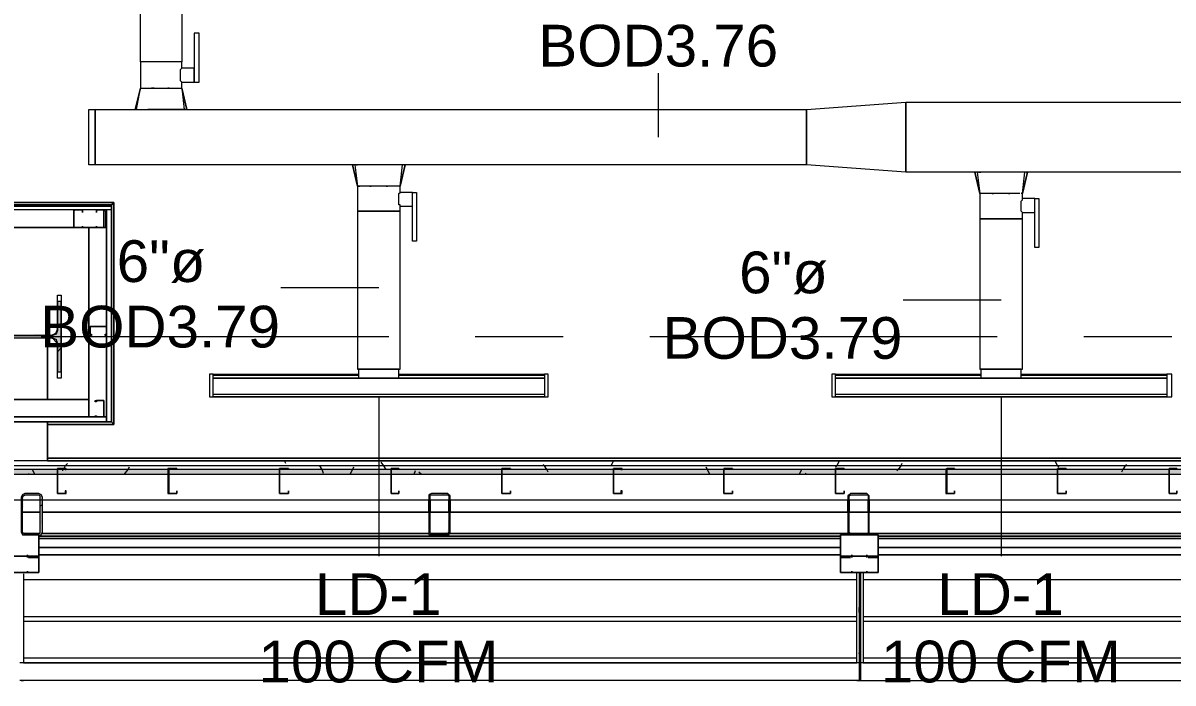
# Model space of a CAD drawing. Header units: metres. Extents: x 29 to 268, y -7 to 151.
# Drawn here: x 55.921 to 60.121, y 9.744 to 12.155 of the extents above; entities that cross this region are included whole.
import ezdxf

# ---------------------------------------------------------------- set-up
doc = ezdxf.new("R2010")
doc.units = ezdxf.units.M
doc.layers.add('HVAC - Ductos', color=5, linetype='Continuous', lineweight=50)
doc.layers.add('PDF2_Geometry', color=7, linetype='Continuous', true_color=0xaaaaaa)
doc.layers.add('PDF2_Solid Fills', color=7, linetype='Continuous', true_color=0xffffff)
doc.layers.add('PDF2_Text', color=7, linetype='Continuous')
doc.styles.add('PDF Helvetica', font='')
doc.styles.get('PDF Helvetica').set_extended_font_data('Helvetica')

msp = doc.modelspace()

# ---------------------------------------------------------------- hatches: boundary and pattern name
at = {"layer": 'PDF2_Solid Fills', "lineweight": 0, "transparency": 33554559}
for points in [[(55.7671, 11.0323), (55.7671, 11.1377), (55.7533, 11.1377), (55.7533, 10.881), (55.7671, 10.881), (55.7671, 10.9865), (55.7762, 11.0047), (56.0421, 11.0047), (56.0467, 11.0002), (56.0467, 10.881), (56.0604, 10.881), (56.0604, 11.1377), (56.0467, 11.1377), (56.0421, 11.0231), (56.0283, 11.0185), (55.7854, 11.0139), (55.7854, 11.0185), (55.7762, 11.0185), (55.7762, 11.0277), (55.7717, 11.0323)], [(55.9137, 10.2944), (55.9183, 10.2989), (55.9229, 10.4319), (55.9825, 10.4319), (55.9825, 10.2898), (55.9229, 10.2944), (55.9183, 10.2944), (55.9183, 10.2852), (55.9871, 10.2898), (55.9916, 10.4311), (55.9916, 10.4319), (55.9871, 10.4364), (55.9183, 10.4364), (55.9137, 10.4273)]]:
    msp.add_hatch(color=256, dxfattribs=at).paths.add_polyline_path(points)
h = msp.add_hatch(color=256, dxfattribs=at)
h.paths.add_polyline_path([(48.7362, 10.5052), (48.7362, 10.5235), (46.7241, 10.5235), (46.7241, 10.5052)])
h.paths.add_polyline_path([(93.204, 10.5052), (93.204, 10.5235), (91.3708, 10.5235), (91.3708, 10.5052)])
h.paths.add_polyline_path([(91.3662, 10.5052), (91.3662, 10.5235), (89.3403, 10.5235), (89.3403, 10.5052)])
h.paths.add_polyline_path([(89.3357, 10.5052), (89.3357, 10.5235), (88.529, 10.5235), (88.529, 10.5052)])
h.paths.add_polyline_path([(88.5245, 10.5052), (88.5245, 10.5235), (86.4986, 10.5235), (86.4986, 10.5052)])
h.paths.add_polyline_path([(86.494, 10.5052), (86.494, 10.5235), (84.4682, 10.5235), (84.4682, 10.5052)])
h.paths.add_polyline_path([(84.4636, 10.5052), (84.4636, 10.5235), (83.6569, 10.5235), (83.6569, 10.5052)])
h.paths.add_polyline_path([(83.6523, 10.5052), (83.6523, 10.5235), (81.6265, 10.5235), (81.6265, 10.5052)])
h.paths.add_polyline_path([(81.6219, 10.5052), (81.6219, 10.5235), (78.7847, 10.5235), (78.7847, 10.5052)])
h.paths.add_polyline_path([(78.7802, 10.5052), (78.7802, 10.5235), (76.7543, 10.5235), (76.7543, 10.5052)])
h.paths.add_polyline_path([(76.7497, 10.5052), (76.7497, 10.5235), (73.9126, 10.5235), (73.9126, 10.5052)])
h.paths.add_polyline_path([(73.9081, 10.5052), (73.9081, 10.5235), (71.8822, 10.5235), (71.8822, 10.5052)])
h.paths.add_polyline_path([(71.8776, 10.5052), (71.8776, 10.5235), (71.071, 10.5235), (71.071, 10.5052)])
h.paths.add_polyline_path([(71.0664, 10.5052), (71.0664, 10.5235), (69.0405, 10.5235), (69.0405, 10.5052)])
h.paths.add_polyline_path([(69.036, 10.5052), (69.036, 10.5235), (67.01, 10.5235), (67.01, 10.5052)])
h.paths.add_polyline_path([(67.0055, 10.5052), (67.0055, 10.5235), (66.1988, 10.5235), (66.1988, 10.5052)])
h.paths.add_polyline_path([(66.1942, 10.5052), (66.1942, 10.5235), (64.1684, 10.5235), (64.1684, 10.5052)])
h.paths.add_polyline_path([(64.1638, 10.5052), (64.1638, 10.5235), (62.1379, 10.5235), (62.1379, 10.5052)])
h.paths.add_polyline_path([(62.1334, 10.5052), (62.1334, 10.5235), (61.3267, 10.5235), (61.3267, 10.5052)])
h.paths.add_polyline_path([(61.3221, 10.5052), (61.3221, 10.5235), (59.2963, 10.5235), (59.2963, 10.5052)])
h.paths.add_polyline_path([(59.2917, 10.5052), (59.2917, 10.5235), (56.4546, 10.5235), (56.4546, 10.5052)])
h.paths.add_polyline_path([(56.45, 10.5052), (56.45, 10.5235), (54.4242, 10.5235), (54.4242, 10.5052)])
h.paths.add_polyline_path([(54.4196, 10.5052), (54.4196, 10.5235), (51.5824, 10.5235), (51.5824, 10.5052)])
h.paths.add_polyline_path([(51.5778, 10.5052), (51.5778, 10.5235), (49.552, 10.5235), (49.552, 10.5052)])
h.paths.add_polyline_path([(49.5474, 10.5052), (49.5474, 10.5235), (48.7408, 10.5235), (48.7408, 10.5052)])
h = msp.add_hatch(color=256, dxfattribs=at)
h.paths.add_polyline_path([(57.4079, 10.4319), (57.4079, 10.4364), (57.4033, 10.4364)])
h.paths.add_polyline_path([(57.4079, 10.4273), (57.4033, 10.4273), (57.4033, 10.2852), (57.4767, 10.2898), (57.4812, 10.4267), (57.4812, 10.4273), (57.4767, 10.4273), (57.4721, 10.2944), (57.4079, 10.2898)])
h.paths.add_polyline_path([(57.4767, 10.4319), (57.4767, 10.4364), (57.4125, 10.4364)])
h = msp.add_hatch(color=256, dxfattribs=at)
h.paths.add_polyline_path([(59.0121, 10.4273), (59.0075, 10.4273), (59.0075, 10.2898), (59.0121, 10.4267)])
h.paths.add_polyline_path([(59.0075, 10.2898), (58.9387, 10.2898), (59.0075, 10.2852)])
h.paths.add_polyline_path([(59.0029, 10.4319), (59.0029, 10.4364), (58.9387, 10.4364)])
h.paths.add_polyline_path([(58.9387, 10.4273), (58.9342, 10.4273), (58.9342, 10.2944)])

# ---------------------------------------------------------------- linework, layer by layer
at = {"layer": 'HVAC - Ductos', "lineweight": 0}
for points in [[(56.5004, 13.2552), (56.5004, 12.0131), (56.4958, 12.0131), (56.4913, 12.0131), (56.4775, 12.0131), (56.4637, 12.0131), (56.4454, 12.0131), (56.4225, 12.0131), (56.4041, 12.0131), (56.3858, 12.0131), (56.3721, 12.0131), (56.3583, 12.0131), (56.3492, 12.0131), (56.3492, 13.2552)], [(56.3354, 11.8389), (56.3492, 11.9169), (56.3537, 11.9169), (56.3583, 11.9169), (56.3721, 11.9169), (56.3858, 11.9169), (56.4041, 11.9169), (56.4225, 11.9169), (56.4454, 11.9169), (56.4637, 11.9169), (56.4775, 11.9169), (56.4913, 11.9169), (56.4958, 11.9169), (56.5004, 11.9169), (56.5004, 11.9398), (56.5463, 11.9398), (56.5645, 11.9398), (56.5645, 12.1185), (56.5463, 12.1185), (56.5463, 11.9398), (56.5463, 11.9444), (56.5463, 11.9489), (56.5463, 11.9535), (56.5463, 11.9581), (56.5463, 11.9627), (56.5463, 11.9719), (56.5463, 11.9765), (56.5463, 11.9811), (56.5463, 11.9856), (56.5463, 11.9902), (56.5004, 11.9902), (56.5004, 12.0131), (56.4958, 12.0131), (56.4913, 12.0131), (56.4775, 12.0131), (56.4637, 12.0131), (56.4454, 12.0131), (56.4225, 12.0131), (56.4041, 12.0131), (56.3858, 12.0131), (56.3721, 12.0131), (56.3583, 12.0131), (56.3492, 12.0131), (56.3492, 11.9169), (56.3537, 11.9169)], [(56.5004, 11.9398), (56.4958, 11.9444), (56.4958, 11.9535), (56.4958, 11.9581), (56.4958, 11.9673), (56.4958, 11.9765), (56.4958, 11.9856), (56.5004, 11.9902)], [(58.2421, 11.7381), (58.2421, 11.9719)], [(56.3308, 11.8389), (56.3492, 11.9169), (56.3308, 11.8389)], [(56.3721, 11.9169), (56.3721, 11.9169)], [(56.4913, 11.9169), (56.4958, 11.9169), (56.5004, 11.9169), (56.5095, 11.8389), (56.4958, 11.8389), (56.4775, 11.8389), (56.4729, 11.8389), (56.4683, 11.8389), (56.4591, 11.8389), (56.4454, 11.8389), (56.4408, 11.8389), (56.4363, 11.8389), (56.4133, 11.8389), (56.4087, 11.8389), (56.4041, 11.8389), (56.3904, 11.8389), (56.3813, 11.8389), (56.3767, 11.8389)], [(56.4225, 11.9169), (56.4271, 11.9169)], [(56.4775, 11.9169), (56.4775, 11.9169)], [(56.3308, 11.8389), (56.3354, 11.8389), (56.34, 11.8389), (56.3492, 11.8389)], [(56.3308, 11.8389), (56.3308, 11.8389)], [(56.3537, 11.8389), (56.3721, 11.8389)], [(57.1237, 11.6373), (57.1421, 11.5593), (57.1237, 11.6373)], [(57.1696, 11.6373), (57.165, 11.6373), (57.1467, 11.6373), (57.1375, 11.6373), (57.1329, 11.6373), (57.1421, 11.5593)], [(57.1375, 11.6373), (57.1421, 11.6373)], [(57.3117, 11.6373), (57.3163, 11.6373), (57.2979, 11.5593), (57.2933, 11.5593), (57.2887, 11.5593), (57.2841, 11.5593), (57.275, 11.5593), (57.2567, 11.5593), (57.2383, 11.5593), (57.22, 11.5593), (57.2017, 11.5593), (57.1833, 11.5593), (57.165, 11.5593), (57.1558, 11.5593), (57.1513, 11.5593), (57.1467, 11.5593), (57.1421, 11.5593), (57.1421, 11.4677), (57.1467, 11.4677), (57.1558, 11.4677), (57.165, 11.4677), (57.1833, 11.4677), (57.2017, 11.4677), (57.22, 11.4677), (57.2383, 11.4677), (57.2567, 11.4677), (57.275, 11.4677), (57.2841, 11.4677), (57.2933, 11.4677), (57.2979, 11.4677), (57.2933, 11.4677), (57.2841, 11.4677), (57.275, 11.4677), (57.2567, 11.4677), (57.2383, 11.4677), (57.22, 11.4677), (57.2017, 11.4677), (57.1833, 11.4677), (57.165, 11.4677), (57.1558, 11.4677), (57.1467, 11.4677), (57.1421, 11.4677), (57.1421, 10.8902), (57.1467, 10.8902), (57.1558, 10.8902), (57.165, 10.8902), (57.1833, 10.8902), (57.2017, 10.8902), (57.22, 10.8902), (57.2383, 10.8902), (57.2567, 10.8902), (57.275, 10.8902), (57.2841, 10.8902), (57.2933, 10.8902), (57.2979, 10.8902), (57.2979, 11.4677), (57.2979, 11.486), (57.3437, 11.486), (57.3437, 11.4906), (57.3437, 11.4952), (57.3437, 11.4998), (57.3437, 11.5044), (57.3437, 11.5136), (57.3437, 11.5181), (57.3437, 11.5227), (57.3437, 11.5319), (57.3437, 11.5365), (57.2979, 11.5365), (57.2979, 11.5593), (57.3071, 11.6373)], [(57.2017, 11.6373), (57.1971, 11.6373), (57.1879, 11.6373), (57.1787, 11.6373), (57.1742, 11.6373)], [(57.2337, 11.6373), (57.2108, 11.6373), (57.2063, 11.6373)], [(57.2979, 11.5593), (57.3163, 11.6373), (57.3117, 11.6373), (57.3025, 11.6373), (57.2933, 11.6373), (57.275, 11.6373), (57.2658, 11.6373), (57.2613, 11.6373), (57.2521, 11.6373), (57.2429, 11.6373), (57.2383, 11.6373)], [(59.4109, 11.6098), (59.42, 11.6098), (59.4109, 11.6098), (59.4063, 11.6098), (59.4017, 11.6098), (59.3971, 11.6098), (59.4017, 11.6098)], [(59.3971, 11.6098), (59.4154, 11.5319), (59.3971, 11.6098)], [(59.4063, 11.6098), (59.4154, 11.5319)], [(59.4429, 11.6098), (59.4383, 11.6098), (59.4246, 11.6098)], [(59.475, 11.6098), (59.4613, 11.6098), (59.4521, 11.6098), (59.4475, 11.6098)], [(59.475, 11.6098), (59.475, 11.6098)], [(59.5071, 11.6098), (59.4842, 11.6098), (59.4796, 11.6098)], [(59.585, 11.6098), (59.5896, 11.6098), (59.5713, 11.5319), (59.5896, 11.6098), (59.585, 11.6098), (59.5759, 11.6098), (59.5667, 11.6098), (59.5483, 11.6098), (59.5392, 11.6098), (59.5255, 11.6098), (59.5163, 11.6098), (59.5117, 11.6098)], [(59.5392, 11.6098), (59.5392, 11.6098)], [(59.5713, 11.5319), (59.5805, 11.6098)], [(57.2841, 11.5593), (57.2841, 11.5593)], [(57.2841, 11.5593), (57.2841, 11.5593)], [(57.2979, 11.486), (57.2979, 11.4906), (57.2933, 11.4906), (57.2933, 11.4998), (57.2933, 11.509), (57.2933, 11.5181), (57.2933, 11.5227), (57.2933, 11.5319), (57.2979, 11.5365)], [(59.5621, 11.5319), (59.5575, 11.5319), (59.5483, 11.5319), (59.53, 11.5319), (59.5117, 11.5319), (59.4933, 11.5319), (59.475, 11.5319), (59.4567, 11.5319), (59.4383, 11.5319), (59.4292, 11.5319), (59.4246, 11.5319), (59.42, 11.5319), (59.4154, 11.5319), (59.4154, 11.4402), (59.42, 11.4402), (59.4292, 11.4402), (59.4383, 11.4402), (59.4567, 11.4402), (59.475, 11.4402), (59.4933, 11.4402), (59.5117, 11.4402), (59.53, 11.4402), (59.5483, 11.4402), (59.5575, 11.4402), (59.5667, 11.4402), (59.5713, 11.4402), (59.5667, 11.4402), (59.5575, 11.4402), (59.5483, 11.4402), (59.53, 11.4402), (59.5117, 11.4402), (59.4933, 11.4402), (59.475, 11.4402), (59.4567, 11.4402), (59.4383, 11.4402), (59.4292, 11.4402), (59.42, 11.4402), (59.4154, 11.4402), (59.4154, 10.8902), (59.42, 10.8902), (59.4292, 10.8902), (59.4383, 10.8902), (59.4567, 10.8902), (59.475, 10.8902), (59.4933, 10.8902), (59.5117, 10.8902), (59.53, 10.8902), (59.5483, 10.8902), (59.5575, 10.8902), (59.5667, 10.8902), (59.5713, 10.8902), (59.5713, 11.4402), (59.5713, 11.4631), (59.6171, 11.4631), (59.6171, 11.4677), (59.6171, 11.4723), (59.6171, 11.4815), (59.6171, 11.486), (59.6171, 11.4952), (59.6171, 11.4998), (59.6171, 11.5044), (59.6171, 11.509), (59.6171, 11.5136), (59.5713, 11.5136), (59.5713, 11.5319), (59.5667, 11.5319)], [(59.5713, 11.4631), (59.5667, 11.4677), (59.5667, 11.4723), (59.5667, 11.4815), (59.5667, 11.4906), (59.5667, 11.4998), (59.5667, 11.5044), (59.5713, 11.509), (59.5713, 11.5136)], [(57.22, 11.1881), (56.8625, 11.1881)], [(59.4933, 11.1423), (59.1359, 11.1423)], [(57.2933, 10.8902), (57.2979, 10.8902)], [(59.5667, 10.8902), (59.5713, 10.8902)], [(56.615, 10.8489), (56.615, 10.8673), (56.615, 10.8719), (57.1467, 10.8719)], [(57.1467, 10.8673), (56.615, 10.8673)], [(56.615, 10.8398), (56.615, 10.8444), (56.615, 10.8489), (56.615, 10.8535)], [(56.615, 10.8489), (56.615, 10.8489)], [(57.2933, 10.8719), (57.825, 10.8719), (57.825, 10.8673), (57.825, 10.8489)], [(57.825, 10.8673), (57.2933, 10.8673)], [(57.825, 10.8535), (57.825, 10.8489), (57.825, 10.8444), (57.825, 10.8398)], [(57.825, 10.8489), (57.825, 10.8489)], [(58.8883, 10.8489), (58.8883, 10.8673), (58.8883, 10.8719), (59.42, 10.8719)], [(59.42, 10.8673), (58.8883, 10.8673)], [(58.8883, 10.8398), (58.8883, 10.8444), (58.8883, 10.8489), (58.8883, 10.8535)], [(58.8883, 10.8489), (58.8883, 10.8489)], [(59.5667, 10.8719), (60.0983, 10.8719), (60.0983, 10.8673), (60.0983, 10.8489)], [(60.0983, 10.8673), (59.5667, 10.8673)], [(60.0983, 10.8535), (60.0983, 10.8489), (60.0983, 10.8444), (60.0983, 10.8398)], [(60.0983, 10.8489), (60.0983, 10.8489)], [(57.825, 10.8169), (57.825, 10.8123), (57.825, 10.8077), (57.825, 10.7894), (56.615, 10.7894), (57.825, 10.7894)], [(56.615, 10.7894), (56.615, 10.8077), (56.615, 10.8123), (56.615, 10.8169)], [(56.615, 10.8031), (56.615, 10.8077), (56.615, 10.8123)], [(57.825, 10.8123), (57.825, 10.8077), (57.825, 10.8031)], [(60.0983, 10.8169), (60.0983, 10.8123), (60.0983, 10.8077), (60.0983, 10.7894), (58.8883, 10.7894), (60.0983, 10.7894)], [(58.8883, 10.7894), (58.8883, 10.8077), (58.8883, 10.8123), (58.8883, 10.8169)], [(58.8883, 10.8031), (58.8883, 10.8077), (58.8883, 10.8123)], [(60.0983, 10.8123), (60.0983, 10.8077), (60.0983, 10.8031)], [(57.22, 10.7894), (57.22, 10.2073)], [(59.4933, 10.7894), (59.4933, 10.2073)]]:
    msp.add_lwpolyline(points, dxfattribs=at)
for points in [[(56.3995, 11.9169), (56.3949, 11.9169), (56.3904, 11.9169), (56.3949, 11.9169)], [(56.4546, 11.9169), (56.45, 11.9169)], [(56.5141, 11.8389), (56.5187, 11.8389), (56.5004, 11.9169), (56.5187, 11.8389)], [(58.7829, 11.8389), (59.145, 11.8665), (59.145, 11.6098), (58.7829, 11.6373)], [(60.9325, 11.6098), (59.145, 11.6098), (59.145, 11.8665), (60.9325, 11.8665)], [(56.1612, 11.6373), (56.1612, 11.8389), (56.1841, 11.8389), (56.1841, 11.6373)], [(58.7829, 11.6373), (56.1841, 11.6373), (56.1841, 11.8389), (58.7829, 11.8389)], [(57.1283, 11.6373), (57.1237, 11.6373)], [(57.1467, 11.5593), (57.1513, 11.5593)], [(57.1879, 11.5593), (57.1925, 11.5593)], [(57.2475, 11.5593), (57.2521, 11.5593)], [(57.3575, 11.3577), (57.3437, 11.3577), (57.3437, 11.5365), (57.3575, 11.5365)], [(59.4613, 11.5319), (59.4659, 11.5319)], [(59.5209, 11.5319), (59.5255, 11.5319)], [(59.6309, 11.3348), (59.6171, 11.3348), (59.6171, 11.5136), (59.6309, 11.5136)], [(57.1467, 10.8581), (57.1558, 10.8581), (57.1696, 10.8581), (57.1833, 10.8581), (57.2017, 10.8581), (57.22, 10.8581), (57.2383, 10.8581), (57.2567, 10.8581), (57.275, 10.8581), (57.2841, 10.8581), (57.2933, 10.8581), (57.2933, 10.8902), (57.2841, 10.8902), (57.275, 10.8902), (57.2567, 10.8902), (57.2383, 10.8902), (57.22, 10.8902), (57.2017, 10.8902), (57.1833, 10.8902), (57.1696, 10.8902), (57.1558, 10.8902), (57.1467, 10.8902)], [(59.42, 10.8581), (59.4292, 10.8581), (59.4429, 10.8581), (59.4567, 10.8581), (59.475, 10.8581), (59.4933, 10.8581), (59.5117, 10.8581), (59.53, 10.8581), (59.5483, 10.8581), (59.5575, 10.8581), (59.5667, 10.8581), (59.5667, 10.8902), (59.5575, 10.8902), (59.5483, 10.8902), (59.53, 10.8902), (59.5117, 10.8902), (59.4933, 10.8902), (59.475, 10.8902), (59.4567, 10.8902), (59.4429, 10.8902), (59.4292, 10.8902), (59.42, 10.8902)], [(56.6013, 10.7894), (56.615, 10.7894), (56.615, 10.8719), (56.6013, 10.8719)], [(56.615, 10.8581), (57.825, 10.8581), (56.615, 10.8581), (57.825, 10.8581), (57.825, 10.7985), (56.615, 10.7985)], [(57.8387, 10.7894), (57.8387, 10.8719), (57.825, 10.8719), (57.825, 10.7894)], [(58.8746, 10.7894), (58.8883, 10.7894), (58.8883, 10.8719), (58.8746, 10.8719)], [(58.8883, 10.8581), (60.0983, 10.8581), (58.8883, 10.8581), (60.0983, 10.8581), (60.0983, 10.7985), (58.8883, 10.7985)], [(60.1167, 10.7894), (60.1167, 10.8719), (60.0983, 10.8719), (60.0983, 10.7894)]]:
    msp.add_lwpolyline(points, close=True, dxfattribs=at)
at = {"layer": 'PDF2_Geometry', "lineweight": 0}
for points in [[(56.2529, 11.4998), (56.2529, 10.6886), (56.0099, 10.6886), (56.2529, 10.6886), (56.2529, 11.4998), (55.5837, 11.4998), (55.5837, 11.4952), (55.5883, 11.4952), (55.5929, 11.4906), (56.2437, 11.4906), (56.2483, 11.4952), (56.2529, 11.4952)], [(56.2437, 11.486), (55.5929, 11.486)], [(56.2254, 11.4081), (56.1612, 11.4081), (56.1612, 10.7802), (56.1612, 11.4081), (56.2254, 11.4081), (56.2254, 11.4723), (55.6112, 11.4723), (55.6112, 11.4081), (55.6754, 11.4081), (56.1612, 11.4081), (55.6754, 11.4081), (55.6754, 10.7802), (55.6112, 10.7802), (55.6754, 10.7802), (55.6754, 11.4081), (55.6112, 11.4081), (55.6112, 10.7802), (55.6112, 10.716), (56.1612, 10.716), (56.2254, 10.716)], [(56.1108, 11.4723), (56.1062, 11.4677), (56.1062, 11.4081), (56.1108, 11.4081), (56.1383, 11.4081), (56.1383, 11.4127), (56.1383, 11.4081), (56.1108, 11.4081), (56.1062, 11.4081), (56.1062, 11.4677), (56.1062, 11.4723), (56.1108, 11.4723), (56.1383, 11.4723)], [(56.1383, 11.4631), (56.1383, 11.4723)], [(56.1887, 11.4631), (56.1887, 11.4723)], [(56.2162, 11.4723), (56.2208, 11.4677), (56.2208, 11.4081), (56.2162, 11.4081), (56.1887, 11.4081), (56.1887, 11.4127), (56.1887, 11.4081), (56.2162, 11.4081), (56.2162, 11.4677), (56.2162, 11.4723), (56.1887, 11.4723)], [(56.0467, 10.881), (56.0604, 10.881), (56.0604, 11.1377), (56.0467, 11.1377), (56.0467, 11.0323), (56.0421, 11.0185), (56.0283, 11.0139), (55.79, 11.0139), (55.7762, 11.0185), (55.7671, 11.0323), (55.7671, 11.1377), (55.7533, 11.1377), (55.7533, 10.881), (55.7671, 10.881), (55.7671, 10.9819), (55.7762, 11.0002), (55.79, 11.0047), (56.0283, 11.0047), (56.0421, 11.0002), (56.0467, 10.9819)], [(56.2208, 11.0139), (56.2208, 11.0185), (56.2254, 11.0185), (56.2254, 11.046), (56.1658, 11.046), (56.1658, 11.0185), (56.1704, 11.0185), (56.1704, 11.0139), (56.1612, 11.0139), (56.1612, 11.046), (56.1658, 11.046), (56.2254, 11.046), (56.2254, 11.0139)], [(56.1612, 10.716), (56.1612, 10.7802), (55.6754, 10.7802), (56.1612, 10.7802)], [(56.2162, 10.7756), (56.2162, 10.716), (56.1841, 10.716), (56.1841, 10.7206), (56.1887, 10.7206), (56.1887, 10.716), (56.2162, 10.716), (56.2162, 10.7756), (56.1887, 10.7756), (56.1887, 10.771), (56.1841, 10.771), (56.1841, 10.7756)], [(55.5929, 10.716), (55.5929, 10.6977), (56.2254, 10.6977), (56.2254, 10.716)], [(56.0099, 10.5556), (56.0099, 10.6977)], [(56.2437, 10.6977), (56.0099, 10.6977)], [(56.0099, 10.5648), (65.0072, 10.5648)], [(56.0099, 10.5648), (65.0072, 10.5648)], [(56.0787, 10.5281), (56.0467, 10.5281), (56.0467, 10.5235), (56.0467, 10.4364), (56.0787, 10.4364), (56.0787, 10.4456), (56.0742, 10.4456), (56.0742, 10.4364), (56.0467, 10.4364), (56.0467, 10.5235), (56.0467, 10.5281), (56.0742, 10.5281), (56.0742, 10.5235), (56.0787, 10.5235)], [(56.4821, 10.5281), (56.4546, 10.5281), (56.45, 10.5281), (56.45, 10.5235), (56.45, 10.4364), (56.4546, 10.4364), (56.4821, 10.4364), (56.4821, 10.4456), (56.4821, 10.4364), (56.4546, 10.4364), (56.4546, 10.5235), (56.4546, 10.5281), (56.4821, 10.5281), (56.4821, 10.5235)], [(56.89, 10.5281), (56.8579, 10.5281), (56.8579, 10.5235), (56.8579, 10.4364), (56.89, 10.4364), (56.89, 10.4456), (56.89, 10.4364), (56.8579, 10.4364), (56.8579, 10.5235), (56.8579, 10.5281), (56.89, 10.5281), (56.89, 10.5235)], [(57.2933, 10.5281), (57.2658, 10.5281), (57.2658, 10.5235), (57.2658, 10.4364), (57.2933, 10.4364), (57.2933, 10.4456), (57.2933, 10.4364), (57.2658, 10.4364), (57.2658, 10.5235), (57.2658, 10.5281), (57.2933, 10.5281), (57.2933, 10.5235)], [(57.7013, 10.5281), (57.6737, 10.5281), (57.6691, 10.5281), (57.6691, 10.5235), (57.6691, 10.4364), (57.6737, 10.4364), (57.7013, 10.4364), (57.7013, 10.4456), (57.7013, 10.4364), (57.6737, 10.4364), (57.6691, 10.4364), (57.6691, 10.5235), (57.6691, 10.5281), (57.6737, 10.5281), (57.7013, 10.5281), (57.7013, 10.5235)], [(58.1091, 10.5281), (58.0771, 10.5281), (58.0771, 10.5235), (58.0771, 10.4364), (58.1091, 10.4364), (58.1091, 10.4456), (58.1046, 10.4456), (58.1046, 10.4364), (58.0771, 10.4364), (58.0771, 10.5235), (58.0771, 10.5281), (58.1046, 10.5281), (58.1046, 10.5235), (58.1091, 10.5235)], [(58.5125, 10.5281), (58.485, 10.5281), (58.4804, 10.5281), (58.4804, 10.5235), (58.4804, 10.4364), (58.485, 10.4364), (58.5125, 10.4364), (58.5125, 10.4456), (58.5125, 10.4364), (58.485, 10.4364), (58.4804, 10.4364), (58.4804, 10.5235), (58.485, 10.5281), (58.5125, 10.5281), (58.5125, 10.5235)], [(58.9205, 10.5281), (58.8883, 10.5281), (58.8883, 10.5235), (58.8883, 10.4364), (58.9205, 10.4364), (58.9205, 10.4456), (58.9205, 10.4364), (58.8883, 10.4364), (58.8883, 10.5235), (58.8883, 10.5281), (58.9205, 10.5281), (58.9205, 10.5235)], [(59.3237, 10.5281), (59.2963, 10.5281), (59.2917, 10.5235), (59.2917, 10.4364), (59.2963, 10.4364), (59.3237, 10.4364), (59.3237, 10.4456), (59.3237, 10.4364), (59.2963, 10.4364), (59.2963, 10.5235), (59.2963, 10.5281), (59.3237, 10.5281), (59.3237, 10.5235)], [(59.7317, 10.5281), (59.6996, 10.5281), (59.6996, 10.5235), (59.6996, 10.4364), (59.7317, 10.4364), (59.7317, 10.4456), (59.7317, 10.4364), (59.6996, 10.4364), (59.6996, 10.5235), (59.6996, 10.5281), (59.7317, 10.5281), (59.7317, 10.5235)], [(60.135, 10.5281), (60.1075, 10.5281), (60.1075, 10.5235), (60.1075, 10.4364), (60.135, 10.4364), (60.135, 10.4456), (60.135, 10.4364), (60.1075, 10.4364), (60.1075, 10.5235), (60.1075, 10.5281), (60.135, 10.5281), (60.135, 10.5235)], [(55.9779, 10.4364), (55.9275, 10.4364), (55.9183, 10.4319), (55.9137, 10.4227), (55.9137, 10.2944), (55.9183, 10.2852), (55.9275, 10.2852), (55.9779, 10.2852), (55.9871, 10.2852), (55.9917, 10.2944), (55.9917, 10.4227), (55.9871, 10.4319)], [(55.9779, 10.4319), (55.9825, 10.4273), (55.9825, 10.4227), (55.9825, 10.2944), (55.9825, 10.2898), (55.9779, 10.2898), (55.9275, 10.2898), (55.9229, 10.2898), (55.9183, 10.2944), (55.9183, 10.4227), (55.9229, 10.4273), (55.9275, 10.4319)], [(57.4721, 10.2852), (57.4767, 10.2852), (57.4813, 10.2944), (57.4813, 10.4273), (57.4767, 10.4319), (57.4721, 10.4364), (57.4125, 10.4364), (57.4033, 10.4319), (57.4033, 10.4273), (57.4033, 10.2944), (57.4033, 10.2852), (57.4125, 10.2852)], [(57.4721, 10.2898), (57.4125, 10.2898), (57.4079, 10.2898), (57.4079, 10.2944), (57.4079, 10.4273), (57.4079, 10.4319), (57.4125, 10.4319), (57.4721, 10.4319), (57.4767, 10.4273), (57.4767, 10.2944)], [(59.0029, 10.2852), (59.0075, 10.2852), (59.0121, 10.2944), (59.0121, 10.4273), (59.0075, 10.4319), (59.0029, 10.4364), (58.9433, 10.4364), (58.9387, 10.4319), (58.9342, 10.4273), (58.9342, 10.2944), (58.9387, 10.2852), (58.9433, 10.2852)], [(59.0029, 10.2898), (58.9433, 10.2898), (58.9387, 10.2944), (58.9387, 10.4273), (58.9433, 10.4319), (59.0029, 10.4319), (59.0075, 10.4319), (59.0075, 10.4273), (59.0075, 10.2944), (59.0075, 10.2898)], [(55.9825, 10.3677), (55.9183, 10.3677)], [(57.4033, 10.3677), (55.9917, 10.3677)], [(57.4767, 10.3677), (57.44, 10.3677), (57.4079, 10.3677), (57.44, 10.3677)], [(58.9342, 10.3677), (57.4813, 10.3677)], [(58.9755, 10.3677), (58.9387, 10.3677), (58.9755, 10.3677), (59.0075, 10.3677)], [(59.0121, 10.3677), (60.4329, 10.3677)], [(55.9779, 10.2898), (55.9229, 10.2898)], [(55.9779, 10.1477), (55.9367, 10.1477), (55.9779, 10.1477), (55.9779, 10.1523), (55.9779, 10.2027), (55.9779, 10.2073), (55.9779, 10.2119), (55.9779, 10.2806), (55.9779, 10.2852), (55.9779, 10.2806), (55.9779, 10.2119), (55.9779, 10.2073), (55.9779, 10.2027), (55.9779, 10.1523)], [(57.44, 10.2806), (55.9779, 10.2806)], [(57.44, 10.2714), (55.9779, 10.2714)], [(57.4033, 10.2898), (55.9871, 10.2898)], [(57.44, 10.2898), (57.4079, 10.2898)], [(58.9755, 10.2898), (58.9387, 10.2898), (57.4767, 10.2898), (57.44, 10.2898), (57.4767, 10.2898), (58.9387, 10.2898)], [(58.9067, 10.2806), (57.44, 10.2806)], [(58.9067, 10.2714), (57.44, 10.2714)], [(59.0442, 10.1477), (59.0029, 10.1477), (59.0075, 10.1477), (59.0029, 10.1477), (58.9479, 10.1477), (58.9433, 10.1477), (58.9479, 10.1477), (59.0029, 10.1477), (59.0075, 10.1477), (59.0029, 10.1477), (59.0442, 10.1477), (59.0442, 10.1523), (59.0442, 10.2027), (59.0442, 10.2073), (59.0442, 10.2119), (59.0442, 10.2806), (59.0442, 10.2852), (59.0075, 10.2852), (59.0442, 10.2852), (59.0442, 10.2806), (59.0442, 10.2119), (59.0442, 10.2073), (59.0442, 10.2027), (59.0442, 10.1523)], [(59.0075, 10.2898), (58.9755, 10.2898)], [(60.4329, 10.2898), (59.0121, 10.2898)], [(60.5063, 10.2806), (59.0442, 10.2806)], [(60.5063, 10.2714), (59.0442, 10.2714)], [(55.8404, 10.2073), (55.9779, 10.2073), (55.9779, 10.2119), (55.9779, 10.2073), (55.8404, 10.2073), (55.8404, 10.2119)], [(55.9367, 10.2119), (55.9367, 10.2073), (55.9367, 10.2027), (55.9367, 10.2073)], [(55.9367, 10.2119), (55.9367, 10.2073), (55.9367, 10.2027), (55.9367, 10.2073)], [(57.44, 10.2394), (55.9779, 10.2394)], [(57.44, 10.2119), (55.9779, 10.2119), (57.44, 10.2119), (58.9067, 10.2119)], [(58.9067, 10.2394), (57.44, 10.2394)], [(58.9067, 10.2073), (59.0442, 10.2073), (59.0442, 10.2119), (59.0442, 10.2073), (58.9067, 10.2073), (58.9067, 10.2119)], [(58.9479, 10.2119), (58.9479, 10.2073), (58.9479, 10.2027), (58.9479, 10.2073)], [(58.9479, 10.2027), (58.9479, 10.2073), (58.9479, 10.2119), (58.9479, 10.2073)], [(59.0029, 10.2119), (59.0029, 10.2073), (59.0029, 10.2027), (59.0029, 10.2073)], [(59.0029, 10.2119), (59.0029, 10.2073), (59.0029, 10.2027), (59.0029, 10.2073)], [(60.5063, 10.2394), (59.0442, 10.2394)], [(60.5063, 10.2119), (61.9729, 10.2119), (60.5063, 10.2119), (59.0442, 10.2119)], [(55.9779, 10.2027), (55.9412, 10.2027)], [(58.9433, 10.2027), (58.9067, 10.2027)], [(59.0442, 10.2027), (59.0075, 10.2027)], [(55.9367, 10.1523), (55.9367, 10.1477)], [(58.9755, 10.1477), (58.98, 10.1477), (58.9892, 10.1477), (59.0029, 10.1477), (58.9937, 10.1477), (59.0029, 10.1477), (58.9479, 10.1477), (58.9479, 10.1523), (58.9479, 10.1477), (58.9663, 10.1477), (58.9617, 10.1477)], [(59.0029, 10.1523), (59.0029, 10.1477)], [(59.0029, 10.1523), (59.0029, 10.1477)], [(58.9755, 10.1202), (58.98, 10.1202)], [(58.98, 9.9873), (58.9755, 9.9873)], [(58.9755, 9.969), (58.98, 9.969)], [(58.98, 9.836), (58.9755, 9.836)]]:
    msp.add_lwpolyline(points, close=True, dxfattribs=at)
for points in [[(55.5929, 11.486), (56.2437, 11.486), (56.2437, 10.6977), (56.2483, 10.6931), (56.2483, 10.6886), (56.2529, 10.6886), (56.0099, 10.6886), (56.2529, 10.6886), (56.2483, 10.6886), (56.2483, 10.6931), (56.2437, 10.6977), (56.2437, 11.486), (56.2437, 11.4081), (56.2437, 10.6977), (56.2437, 11.4906), (56.2483, 11.4952), (56.2529, 11.4952), (56.2529, 11.4998), (55.5837, 11.4998), (56.2529, 11.4998), (56.2529, 10.6886), (56.2483, 10.6886), (56.2483, 10.6931), (56.2437, 10.6977), (56.2483, 10.6931), (56.2483, 10.6886), (56.2529, 10.6886), (56.2529, 11.4998), (56.2529, 11.4952), (56.2483, 11.4952), (56.2437, 11.4906), (55.5929, 11.4906)], [(55.5929, 10.6977), (56.1612, 10.6977), (56.2437, 10.6977), (56.0099, 10.6977), (56.2437, 10.6977), (56.2437, 11.4723), (56.2254, 11.4723), (56.2254, 10.6977), (56.2437, 10.6977), (56.0099, 10.6977), (56.2437, 10.6977), (56.0099, 10.6977), (56.2437, 10.6977), (56.2437, 11.4906), (56.2483, 11.4952), (56.2529, 11.4952), (56.2529, 11.4998), (55.5837, 11.4998)], [(55.5929, 11.4906), (56.2437, 11.4906), (55.5929, 11.4906)], [(55.5929, 11.4906), (56.2437, 11.4906), (55.5929, 11.4906)], [(55.5929, 11.486), (56.2437, 11.486), (56.2437, 11.4723), (55.5929, 11.4723)], [(56.2437, 11.486), (55.5929, 11.486), (56.2437, 11.486)], [(56.2437, 11.4906), (56.2437, 10.6977), (56.2437, 11.4906)], [(56.2437, 11.4906), (56.2437, 10.6977), (56.2437, 11.4906)], [(56.2437, 11.486), (56.2437, 11.486)], [(56.2437, 10.6977), (56.2437, 11.486), (56.2437, 10.6977)], [(56.1383, 11.4631), (56.1383, 11.4631)], [(56.1887, 11.4631), (56.1887, 11.4631)], [(56.1383, 11.4127), (56.1383, 11.4127)], [(56.1887, 11.4127), (56.1887, 11.4127)], [(56.2162, 11.4081), (56.2162, 11.4081)], [(55.79, 11.0139), (56.0237, 11.0139), (56.0329, 11.0185), (56.0421, 11.0231), (56.0467, 11.0369), (56.0467, 11.1606), (56.0604, 11.1606), (56.0604, 10.8581), (56.0467, 10.8581), (56.0467, 10.9819), (56.0421, 10.991), (56.0329, 11.0002), (56.0237, 11.0047), (56.0099, 11.0047)], [(57.2567, 11.0093), (55.9871, 11.0093)], [(56.1658, 11.046), (56.1658, 11.046)], [(56.2254, 11.046), (56.2254, 11.046)], [(56.2254, 11.046), (56.2254, 11.046)], [(57.8937, 11.0093), (57.5729, 11.0093)], [(59.4796, 11.0093), (58.21, 11.0093)], [(60.1167, 11.0093), (59.7959, 11.0093)], [(56.0099, 10.7802), (56.0099, 11.0047), (56.0099, 10.7802)], [(56.0467, 10.9544), (56.0604, 10.9681)], [(56.2162, 10.7756), (56.2162, 10.7756)], [(56.2162, 10.7756), (56.2162, 10.7756)], [(56.2162, 10.716), (56.2162, 10.716)], [(56.2162, 10.716), (56.2162, 10.716)], [(55.5929, 10.6977), (56.2437, 10.6977), (55.5929, 10.6977)], [(56.2437, 10.6977), (56.2437, 10.6977)], [(93.204, 10.5556), (46.7241, 10.5556), (46.7241, 10.5281), (46.7241, 10.4364), (46.7241, 10.4136), (93.204, 10.4136)], [(56.0099, 10.5556), (65.0072, 10.5556)], [(65.0072, 10.5556), (56.0099, 10.5556)], [(56.0099, 10.5556), (65.0072, 10.5556)], [(65.0072, 10.5556), (56.0099, 10.5556)], [(56.0099, 10.5556), (65.0072, 10.5556)], [(56.0099, 10.5556), (65.0072, 10.5556)], [(56.0099, 10.5556), (65.0072, 10.5556)], [(65.0072, 10.5556), (56.0099, 10.5556)], [(56.0099, 10.5556), (65.0072, 10.5556)], [(65.0072, 10.5556), (56.0099, 10.5556)], [(93.204, 10.5373), (46.7241, 10.5373)], [(56.45, 10.5235), (56.0467, 10.5235), (55.6387, 10.5235), (55.2354, 10.5235), (54.8275, 10.5235), (54.4242, 10.5235)], [(56.45, 10.5052), (56.0467, 10.5052), (55.6387, 10.5052), (55.2354, 10.5052), (54.8275, 10.5052), (54.4242, 10.5052)], [(59.2917, 10.5235), (58.8883, 10.5235), (58.4804, 10.5235), (58.0771, 10.5235), (57.6691, 10.5235), (57.2658, 10.5235), (56.8579, 10.5235), (56.4546, 10.5235)], [(59.2917, 10.5052), (58.8883, 10.5052), (58.4804, 10.5052), (58.0771, 10.5052), (57.6691, 10.5052), (57.2658, 10.5052), (56.8579, 10.5052), (56.4546, 10.5052)], [(61.3221, 10.5235), (60.9188, 10.5235), (60.5109, 10.5235), (60.1075, 10.5235), (59.6996, 10.5235), (59.2963, 10.5235)], [(61.3221, 10.5052), (60.9188, 10.5052), (60.5109, 10.5052), (60.1075, 10.5052), (59.6996, 10.5052), (59.2963, 10.5052)], [(55.9825, 10.3906), (55.9917, 10.3952)], [(55.9917, 10.3677), (55.9917, 10.4136)], [(57.4033, 10.3677), (57.4033, 10.4136)], [(57.4079, 10.4136), (57.4079, 10.3677)], [(57.4767, 10.3677), (57.4767, 10.4136)], [(57.4767, 10.3723), (57.4813, 10.3769)], [(57.4813, 10.4136), (57.4813, 10.3677)], [(58.9342, 10.3677), (58.9342, 10.4136)], [(58.9387, 10.4136), (58.9387, 10.3677)], [(59.0075, 10.3677), (59.0075, 10.4136)], [(59.0075, 10.3952), (59.0121, 10.3998)], [(59.0121, 10.4136), (59.0121, 10.3677)], [(57.4033, 10.2989), (57.4079, 10.3035)], [(58.9342, 10.3264), (58.9387, 10.331)], [(58.98, 10.1477), (58.9755, 10.1477), (58.9617, 10.1477), (58.9663, 10.1477), (58.9479, 10.1477), (58.9479, 10.1523), (58.9479, 10.1477), (58.9433, 10.1477), (58.9479, 10.1477), (58.9067, 10.1477), (58.9067, 10.1523), (58.9067, 10.2027), (58.9067, 10.2073), (58.9067, 10.2119), (58.9067, 10.2806), (58.9067, 10.2852), (58.9387, 10.2852), (58.9067, 10.2852), (58.9067, 10.2806), (58.9067, 10.2119), (58.9067, 10.2073), (58.9067, 10.2027), (58.9067, 10.1523), (58.9067, 10.1477), (58.9479, 10.1477), (59.0029, 10.1477), (58.9937, 10.1477), (59.0029, 10.1477), (58.9892, 10.1477), (58.98, 10.1477), (58.98, 9.8177), (58.98, 9.7993), (58.98, 9.7856), (58.98, 9.7719), (58.98, 9.7627), (58.98, 9.7535), (55.9091, 9.7535)], [(55.9367, 10.2027), (55.9367, 10.2073), (55.9367, 10.2119)], [(55.9367, 10.2027), (55.9367, 10.2073), (55.9367, 10.2119)], [(55.9367, 10.2027), (55.9367, 10.2073), (55.9367, 10.2119)], [(57.4033, 10.2119), (57.4767, 10.2119)], [(58.9479, 10.2027), (58.9479, 10.2073), (58.9479, 10.2119)], [(58.9479, 10.2027), (58.9479, 10.2073), (58.9479, 10.2119)], [(58.9479, 10.2119), (58.9479, 10.2073), (58.9479, 10.2027)], [(58.9479, 10.2119), (58.9479, 10.2073), (58.9479, 10.2027)], [(59.0029, 10.2027), (59.0029, 10.2073), (59.0029, 10.2119)], [(59.0029, 10.2027), (59.0029, 10.2073), (59.0029, 10.2119)], [(59.0029, 10.2027), (59.0029, 10.2073), (59.0029, 10.2119)], [(59.0029, 10.2027), (59.0029, 10.2073), (59.0029, 10.2119)], [(55.9779, 10.2027), (55.9779, 10.2027)], [(55.9779, 10.2027), (55.9779, 10.2027)], [(58.9067, 10.2027), (58.9067, 10.2027)], [(58.9067, 10.2027), (58.9067, 10.2027)], [(59.0442, 10.2027), (59.0442, 10.2027)], [(59.0442, 10.2027), (59.0442, 10.2027)], [(55.8817, 10.1477), (55.9367, 10.1477), (55.9412, 10.1477), (55.9367, 10.1477), (55.9367, 10.1523), (55.9367, 10.1477), (55.9412, 10.1477), (55.9367, 10.1477), (55.8817, 10.1477)], [(55.9137, 10.1477), (55.9229, 10.1477), (55.9367, 10.1477), (55.9275, 10.1477), (55.9367, 10.1477), (55.8817, 10.1477)], [(55.8817, 10.1477), (55.9367, 10.1477), (55.9275, 10.1477), (55.9367, 10.1477), (55.9229, 10.1477), (55.9137, 10.1477)], [(55.9229, 10.1431), (55.9229, 9.8177), (58.9663, 9.8177), (58.9663, 10.1477)], [(58.9571, 10.1477), (58.9479, 10.1477), (58.9571, 10.1477)], [(58.9571, 10.1477), (58.9479, 10.1477), (58.9571, 10.1477)], [(58.9755, 10.1477), (58.9755, 9.8177)], [(58.98, 9.8177), (58.9755, 9.8177), (58.9755, 9.7993), (58.9755, 9.7856), (58.9755, 9.7719), (58.9755, 9.7627), (58.9755, 9.7535), (62.0463, 9.7535), (62.0463, 9.7627), (62.0463, 9.7719), (62.0463, 9.7856), (62.0463, 9.7993), (62.0463, 9.8177), (62.0463, 10.1431)], [(58.9892, 10.1477), (58.9892, 9.8177), (62.0325, 9.8177), (62.0325, 10.1477)], [(58.9663, 10.1202), (55.9229, 10.1202)], [(62.0325, 10.1202), (58.9892, 10.1202)], [(58.9755, 10.001), (58.9755, 10.0194)], [(55.9229, 9.9873), (58.9663, 9.9873)], [(58.9663, 9.969), (55.9229, 9.969)], [(58.9892, 9.9873), (62.0325, 9.9873)], [(62.0325, 9.969), (58.9892, 9.969)], [(55.9229, 9.836), (58.9663, 9.836)], [(58.9755, 9.8498), (58.9755, 9.8544)], [(58.9892, 9.836), (62.0325, 9.836)], [(86.5811, 9.8177), (83.5103, 9.8177), (83.5148, 9.8177), (80.4394, 9.8177), (80.4439, 9.8177), (77.3731, 9.8177), (77.3777, 9.8177), (74.3068, 9.8177), (74.3114, 9.8177), (71.2405, 9.8177), (71.2451, 9.8177), (68.1743, 9.8177), (68.1788, 9.8177), (65.108, 9.8177), (65.1126, 9.8177), (62.0417, 9.8177), (62.0463, 9.8177), (58.9755, 9.8177), (58.98, 9.8177), (55.9091, 9.8177)], [(55.9137, 9.7535), (55.9229, 9.7535)], [(55.9229, 9.7535), (55.9229, 9.7535)], [(58.9663, 9.7535), (58.9755, 9.7535)], [(58.9663, 9.7535), (58.9663, 9.7535)], [(58.9755, 9.7535), (58.9755, 9.7535)], [(58.98, 9.7535), (58.9892, 9.7535)], [(58.98, 9.7535), (58.98, 9.7535)], [(58.9892, 9.7535), (58.9892, 9.7535)]]:
    msp.add_lwpolyline(points, dxfattribs=at)
at = {"layer": 'PDF2_Geometry', "color": 254, "lineweight": 0, "true_color": 0xeaeaea}
for points in [[(56.0833, 10.5464), (56.0742, 10.5373), (56.0696, 10.5281), (56.065, 10.5235), (56.065, 10.519)], [(56.8808, 10.5464), (56.8763, 10.5556)], [(57.2475, 10.5235), (57.2383, 10.5373), (57.2291, 10.551)], [(58.0771, 10.5556), (58.0679, 10.5373)], [(58.9021, 10.5556), (58.8929, 10.5373), (58.8883, 10.5327)], [(59.1313, 10.5464), (59.1267, 10.5373), (59.1175, 10.5235), (59.1129, 10.519)], [(59.7042, 10.5327), (59.6996, 10.5373), (59.6904, 10.5556)], [(55.9412, 10.5098), (55.9412, 10.5052)], [(55.9641, 10.5052), (55.955, 10.5235)], [(56.3079, 10.5327), (56.3033, 10.5235), (56.2895, 10.5052)], [(57.0046, 10.5373), (57.0046, 10.5373)], [(57.0183, 10.5098), (57.0137, 10.5235), (57.0046, 10.5373)], [(57.1283, 10.5327), (57.1237, 10.5235), (57.1145, 10.5052)], [(57.3529, 10.519), (57.3483, 10.5052)], [(57.3758, 10.5052), (57.3667, 10.5144)], [(57.8387, 10.5144), (57.8341, 10.5235), (57.825, 10.5373), (57.8204, 10.5419)], [(58.0679, 10.5373), (58.0679, 10.5373)], [(58.43, 10.5052), (58.4209, 10.5235), (58.4163, 10.5327)], [(58.7646, 10.5235), (58.7555, 10.5052)], [(58.7646, 10.5235), (58.7646, 10.5235)], [(58.7829, 10.5052), (58.7783, 10.5098)], [(59.9517, 10.5419), (59.9471, 10.5373), (59.9379, 10.5235), (59.9333, 10.5144)]]:
    msp.add_lwpolyline(points, dxfattribs=at)
at = {"layer": 'PDF2_Geometry', "color": 254, "lineweight": 0, "true_color": 0xd2d2d2}
for points in [[(58.0771, 10.4685), (58.0771, 10.4685)], [(59.6996, 10.4639), (59.6996, 10.4639)], [(60.1075, 10.4869), (60.1075, 10.4914)], [(56.0467, 10.4502), (56.0467, 10.4502)], [(57.6691, 10.4456), (57.6691, 10.4456)]]:
    msp.add_lwpolyline(points, dxfattribs=at)

# ---------------------------------------------------------------- texts
at = {"layer": 'PDF2_Text', "lineweight": 0, "char_height": 0.15247, "attachment_point": 4, "style": 'PDF Helvetica'}
for s, insert in [('BOD3.76', (57.8031, 12.0716)), ('6"ø', (56.263, 11.2832)), ('6"ø', (58.5365, 11.242)), ('BOD3.79', (55.9834, 11.0449)), ('BOD3.79', (58.2569, 11.0036)), ('LD-1', (56.9872, 10.0686)), ('LD-1', (59.2606, 10.0686)), ('100 CFM', (56.781, 9.8211)), ('100 CFM', (59.0544, 9.8211))]:
    msp.add_mtext(s, dxfattribs=dict(at, insert=insert))

doc.saveas('drawing.dxf')
